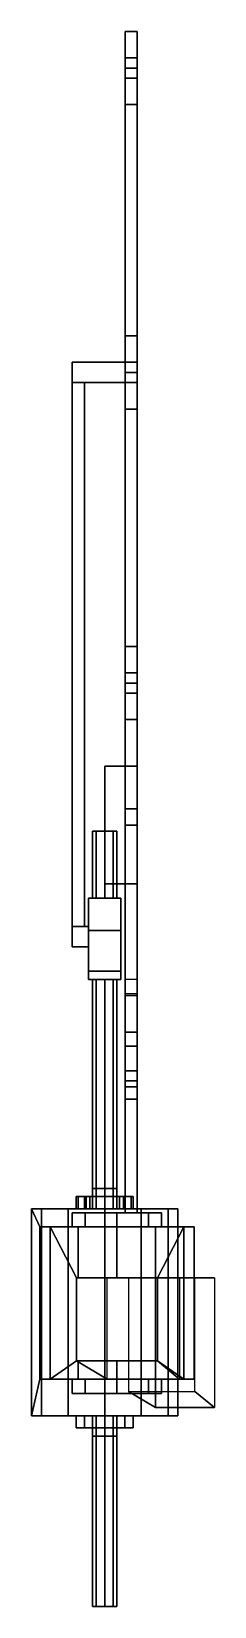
# Model space of a CAD drawing. Extents: x -1.37 to -0.47, y -7.91 to -0.15.
import ezdxf

# ---------------------------------------------------------------- set-up
doc = ezdxf.new("R2010")
doc.units = 0
doc.layers.add('CYLINDERS', color=1, linetype='CONTINUOUS')
doc.layers.add('RODS', color=3, linetype='CONTINUOUS')

msp = doc.modelspace()

# ---------------------------------------------------------------- linework, layer by layer
at = {"layer": 'CYLINDERS'}
for points in [[(-1.109, -5.89, 0.789), (-1.15, -5.89, 0.69), (-1.15, -5.95, 0.69), (-1.109, -5.95, 0.789)], [(-1.15, -5.89, 0.69), (-1.109, -5.89, 0.591), (-1.109, -5.95, 0.591), (-1.15, -5.95, 0.69)], [(-0.87, -5.89, 0.69), (-0.911, -5.89, 0.591), (-1.109, -5.89, 0.591), (-1.15, -5.89, 0.69)], [(-0.911, -5.89, 0.789), (-0.87, -5.89, 0.69), (-1.15, -5.89, 0.69), (-1.109, -5.89, 0.789)], [(-1.1019, -5.89, 0.9919), (-1.14, -5.89, 0.9), (-1.14, -5.95, 0.9), (-1.1019, -5.95, 0.9919)], [(-1.14, -5.89, 0.9), (-1.1019, -5.89, 0.8081), (-1.1019, -5.95, 0.8081), (-1.14, -5.95, 0.9)], [(-0.88, -5.89, 0.9), (-0.9181, -5.89, 0.8081), (-1.1019, -5.89, 0.8081), (-1.14, -5.89, 0.9)], [(-0.9181, -5.89, 0.9919), (-0.88, -5.89, 0.9), (-1.14, -5.89, 0.9), (-1.1019, -5.89, 0.9919)], [(-1.0824, -5.89, 0.8), (-1.109, -5.89, 0.789), (-1.109, -5.95, 0.789), (-1.0824, -5.95, 0.8)], [(-1.109, -5.89, 0.591), (-1.01, -5.89, 0.55), (-1.01, -5.95, 0.55), (-1.109, -5.95, 0.591)], [(-0.911, -5.89, 0.591), (-1.01, -5.89, 0.55), (-1.01, -5.89, 0.55), (-1.109, -5.89, 0.591)], [(-0.9376, -5.89, 0.8), (-0.911, -5.89, 0.789), (-1.109, -5.89, 0.789), (-1.0824, -5.89, 0.8)], [(-1.01, -5.89, 1.03), (-1.1019, -5.89, 0.9919), (-1.1019, -5.95, 0.9919), (-1.01, -5.95, 1.03)], [(-1.1019, -5.89, 0.8081), (-1.0824, -5.89, 0.8), (-1.0824, -5.95, 0.8), (-1.1019, -5.95, 0.8081)], [(-0.9181, -5.89, 0.8081), (-0.9376, -5.89, 0.8), (-1.0824, -5.89, 0.8), (-1.1019, -5.89, 0.8081)], [(-1.01, -5.89, 1.03), (-0.9181, -5.89, 0.9919), (-1.1019, -5.89, 0.9919), (-1.01, -5.89, 1.03)], [(-1.0524, -5.85, 0.4924), (-1.07, -5.85, 0.45), (-1.07, -5.95, 0.45), (-1.0524, -5.95, 0.4924)], [(-1.07, -5.85, 0.45), (-1.0524, -5.85, 0.4076), (-1.0524, -5.95, 0.4076), (-1.07, -5.95, 0.45)], [(-0.9676, -5.85, 0.4924), (-1.07, -5.85, 0.45), (-1.0524, -5.85, 0.4924), (-1.01, -5.85, 0.51)], [(-0.95, -5.85, 0.45), (-1.0524, -5.85, 0.4076), (-1.07, -5.85, 0.45), (-0.9676, -5.85, 0.4924)], [(-1.01, -5.85, 0.51), (-1.0524, -5.85, 0.4924), (-1.0524, -5.95, 0.4924), (-1.01, -5.95, 0.51)], [(-1.0524, -5.85, 0.4076), (-1.01, -5.85, 0.39), (-1.01, -5.95, 0.39), (-1.0524, -5.95, 0.4076)], [(-0.9676, -5.85, 0.4076), (-1.01, -5.85, 0.39), (-1.0524, -5.85, 0.4076), (-0.95, -5.85, 0.45)], [(-0.9676, -5.85, 0.4924), (-1.01, -5.85, 0.51), (-1.01, -5.95, 0.51), (-0.9676, -5.95, 0.4924)], [(-1.01, -5.85, 0.39), (-0.9676, -5.85, 0.4076), (-0.9676, -5.95, 0.4076), (-1.01, -5.95, 0.39)], [(-1.01, -5.89, 0.55), (-0.911, -5.89, 0.591), (-0.911, -5.95, 0.591), (-1.01, -5.95, 0.55)], [(-0.9181, -5.89, 0.9919), (-1.01, -5.89, 1.03), (-1.01, -5.95, 1.03), (-0.9181, -5.95, 0.9919)], [(-0.95, -5.85, 0.45), (-0.9676, -5.85, 0.4924), (-0.9676, -5.95, 0.4924), (-0.95, -5.95, 0.45)], [(-0.9676, -5.85, 0.4076), (-0.95, -5.85, 0.45), (-0.95, -5.95, 0.45), (-0.9676, -5.95, 0.4076)], [(-0.911, -5.89, 0.789), (-0.9376, -5.89, 0.8), (-0.9376, -5.95, 0.8), (-0.911, -5.95, 0.789)], [(-0.9376, -5.89, 0.8), (-0.9181, -5.89, 0.8081), (-0.9181, -5.95, 0.8081), (-0.9376, -5.95, 0.8)], [(-0.88, -5.89, 0.9), (-0.9181, -5.89, 0.9919), (-0.9181, -5.95, 0.9919), (-0.88, -5.95, 0.9)], [(-0.9181, -5.89, 0.8081), (-0.88, -5.89, 0.9), (-0.88, -5.95, 0.9), (-0.9181, -5.95, 0.8081)], [(-0.87, -5.89, 0.69), (-0.911, -5.89, 0.789), (-0.911, -5.95, 0.789), (-0.87, -5.95, 0.69)], [(-0.911, -5.89, 0.591), (-0.87, -5.89, 0.69), (-0.87, -5.95, 0.69), (-0.911, -5.95, 0.591)], [(-1.33, -6.04, 0.8493), (-1.37, -5.95, 0.7), (-1.37, -6.97, 0.7), (-1.33, -6.79, 0.8493)], [(-1.37, -5.95, 0.7), (-1.3218, -5.95, 0.52), (-1.3218, -6.97, 0.52), (-1.37, -6.97, 0.7)], [(-1.3218, -5.95, 0.88), (-1.37, -5.95, 0.7), (-1.33, -6.04, 0.8493), (-1.3218, -6.04, 0.88)], [(-1.109, -5.95, 0.789), (-1.15, -5.95, 0.69), (-1.37, -5.95, 0.7), (-1.3218, -5.95, 0.88)], [(-1.15, -5.95, 0.69), (-1.15, -5.95, 0.69), (-1.3218, -5.95, 0.52), (-1.37, -5.95, 0.7)], [(-1.19, -5.95, 1.0118), (-1.3218, -5.95, 0.88), (-1.3218, -6.04, 0.88), (-1.19, -6.04, 1.0118)], [(-1.3218, -5.95, 0.52), (-1.19, -5.95, 0.3882), (-1.19, -6.97, 0.3882), (-1.3218, -6.97, 0.52)], [(-1.1019, -5.95, 0.9919), (-1.14, -5.95, 0.9), (-1.3218, -5.95, 0.88), (-1.19, -5.95, 1.0118)], [(-1.14, -5.95, 0.9), (-1.1019, -5.95, 0.8081), (-1.109, -5.95, 0.789), (-1.3218, -5.95, 0.88)], [(-1.15, -5.95, 0.69), (-1.109, -5.95, 0.591), (-1.19, -5.95, 0.3882), (-1.3218, -5.95, 0.52)], [(-1.01, -5.95, 1.06), (-1.19, -5.95, 1.0118), (-1.19, -6.04, 1.0118), (-1.01, -6.04, 1.06)], [(-1.19, -5.95, 0.3882), (-1.01, -5.95, 0.34), (-1.01, -6.97, 0.34), (-1.19, -6.97, 0.3882)], [(-1.01, -5.95, 1.03), (-1.1019, -5.95, 0.9919), (-1.19, -5.95, 1.0118), (-1.01, -5.95, 1.06)], [(-1.109, -5.95, 0.591), (-1.01, -5.95, 0.55), (-1.01, -5.95, 0.34), (-1.19, -5.95, 0.3882)], [(-1.1056, -5.97, 1.4156), (-1.17, -5.97, 1.26), (-1.17, -6.04, 1.26), (-1.1056, -6.04, 1.4156)], [(-1.17, -5.97, 1.26), (-1.1056, -5.97, 1.1044), (-1.1056, -6.04, 1.1044), (-1.17, -6.04, 1.26)], [(-0.7944, -5.97, 1.4156), (-1.17, -5.97, 1.26), (-1.1056, -5.97, 1.4156), (-0.95, -5.97, 1.48)], [(-0.73, -5.97, 1.26), (-1.1056, -5.97, 1.1044), (-1.17, -5.97, 1.26), (-0.7944, -5.97, 1.4156)], [(-1.0824, -5.95, 0.8), (-1.109, -5.95, 0.789), (-1.1019, -5.95, 0.8081), (-1.0824, -5.95, 0.8)], [(-0.95, -5.97, 1.48), (-1.1056, -5.97, 1.4156), (-1.1056, -6.04, 1.4156), (-0.95, -6.04, 1.48)], [(-1.1056, -5.97, 1.1044), (-0.95, -5.97, 1.04), (-0.95, -6.04, 1.04), (-1.1056, -6.04, 1.1044)], [(-0.7944, -5.97, 1.1044), (-0.95, -5.97, 1.04), (-1.1056, -5.97, 1.1044), (-0.73, -5.97, 1.26)], [(-0.83, -5.95, 1.0118), (-1.01, -5.95, 1.06), (-1.01, -6.04, 1.06), (-0.83, -6.04, 1.0118)], [(-1.01, -5.95, 0.34), (-0.83, -5.95, 0.3882), (-0.83, -6.97, 0.3882), (-1.01, -6.97, 0.34)], [(-0.9181, -5.95, 0.9919), (-1.01, -5.95, 1.03), (-1.01, -5.95, 1.06), (-0.83, -5.95, 1.0118)], [(-1.01, -5.95, 0.55), (-0.911, -5.95, 0.591), (-0.83, -5.95, 0.3882), (-1.01, -5.95, 0.34)], [(-0.7944, -5.97, 1.4156), (-0.95, -5.97, 1.48), (-0.95, -6.04, 1.48), (-0.7944, -6.04, 1.4156)], [(-0.95, -5.97, 1.04), (-0.7944, -5.97, 1.1044), (-0.7944, -6.04, 1.1044), (-0.95, -6.04, 1.04)], [(-0.911, -5.95, 0.789), (-0.9376, -5.95, 0.8), (-0.9376, -5.95, 0.8), (-0.9181, -5.95, 0.8081)], [(-0.88, -5.95, 0.9), (-0.9181, -5.95, 0.9919), (-0.83, -5.95, 1.0118), (-0.6982, -5.95, 0.88)], [(-0.9181, -5.95, 0.8081), (-0.88, -5.95, 0.9), (-0.6982, -5.95, 0.88), (-0.911, -5.95, 0.789)], [(-0.87, -5.95, 0.69), (-0.911, -5.95, 0.789), (-0.6982, -5.95, 0.88), (-0.65, -5.95, 0.7)], [(-0.911, -5.95, 0.591), (-0.87, -5.95, 0.69), (-0.6982, -5.95, 0.52), (-0.83, -5.95, 0.3882)], [(-0.87, -5.95, 0.69), (-0.87, -5.95, 0.69), (-0.65, -5.95, 0.7), (-0.6982, -5.95, 0.52)], [(-0.6982, -5.95, 0.88), (-0.83, -5.95, 1.0118), (-0.83, -6.04, 1.0118), (-0.6982, -6.04, 0.88)], [(-0.83, -5.95, 0.3882), (-0.6982, -5.95, 0.52), (-0.6982, -6.97, 0.52), (-0.83, -6.97, 0.3882)], [(-0.73, -5.97, 1.26), (-0.7944, -5.97, 1.4156), (-0.7944, -6.04, 1.4156), (-0.73, -6.04, 1.26)], [(-0.7944, -5.97, 1.1044), (-0.73, -5.97, 1.26), (-0.73, -6.04, 1.26), (-0.7944, -6.04, 1.1044)], [(-0.65, -5.95, 0.7), (-0.6982, -5.95, 0.88), (-0.6982, -6.04, 0.88), (-0.65, -6.04, 0.7)], [(-0.6982, -5.95, 0.52), (-0.65, -5.95, 0.7), (-0.65, -6.97, 0.7), (-0.6982, -6.97, 0.52)], [(-1.2791, -6.04, 1.5), (-1.33, -6.04, 1.31), (-1.33, -6.79, 1.31), (-1.2791, -6.79, 1.5)], [(-1.33, -6.04, 1.31), (-1.33, -6.04, 0.8493), (-1.33, -6.79, 0.8493), (-1.33, -6.79, 1.31)], [(-1.33, -6.04, 1.31), (-1.3218, -6.04, 0.88), (-1.33, -6.04, 0.8493), (-1.33, -6.04, 1.31)], [(-1.2791, -6.04, 1.5), (-1.19, -6.04, 1.0118), (-1.3218, -6.04, 0.88), (-1.33, -6.04, 1.31)], [(-1.1491, -6.29, 1.63), (-1.2791, -6.04, 1.5), (-1.2791, -6.79, 1.5), (-1.1491, -6.7, 1.63)], [(-1.14, -6.04, 1.6391), (-1.01, -6.04, 1.06), (-1.19, -6.04, 1.0118), (-1.2791, -6.04, 1.5)], [(-1.14, -6.04, 1.6391), (-1.2791, -6.04, 1.5), (-1.1491, -6.29, 1.63), (-1.14, -6.29, 1.6391)], [(-0.95, -6.04, 1.69), (-1.14, -6.04, 1.6391), (-1.14, -6.29, 1.6391), (-0.95, -6.29, 1.69)], [(-0.95, -6.04, 1.69), (-0.83, -6.04, 1.0118), (-1.01, -6.04, 1.06), (-1.14, -6.04, 1.6391)], [(-0.76, -6.04, 1.6391), (-0.95, -6.04, 1.69), (-0.95, -6.29, 1.69), (-0.76, -6.29, 1.6391)], [(-0.76, -6.04, 1.6391), (-0.6982, -6.04, 0.88), (-0.83, -6.04, 1.0118), (-0.95, -6.04, 1.69)], [(-0.6209, -6.04, 1.5), (-0.6982, -6.04, 0.88), (-0.6982, -6.04, 0.88), (-0.76, -6.04, 1.6391)], [(-0.6209, -6.04, 1.5), (-0.76, -6.04, 1.6391), (-0.76, -6.29, 1.6391), (-0.7509, -6.29, 1.63)], [(-0.6209, -6.04, 1.5), (-0.7509, -6.29, 1.63), (-0.7509, -6.7, 1.63), (-0.6209, -6.79, 1.5)], [(-0.57, -6.04, 1.31), (-0.65, -6.04, 0.7), (-0.6982, -6.04, 0.88), (-0.6209, -6.04, 1.5)], [(-0.65, -6.04, 0.7), (-0.57, -6.04, 0.89), (-0.57, -6.79, 0.89), (-0.65, -6.79, 0.7)], [(-0.57, -6.04, 0.89), (-0.65, -6.04, 0.7), (-0.65, -6.04, 0.7), (-0.57, -6.04, 1.31)], [(-0.57, -6.04, 1.31), (-0.6209, -6.04, 1.5), (-0.6209, -6.79, 1.5), (-0.57, -6.79, 1.31)], [(-1.1491, -6.29, 1.63), (-1.1491, -6.7, 1.63), (-1.1491, -6.7, 1.72), (-1.1491, -6.29, 1.72)], [(-0.7509, -6.29, 1.72), (-0.95, -6.29, 1.69), (-0.95, -6.29, 1.69), (-1.1491, -6.29, 1.72)], [(-0.95, -6.29, 1.69), (-1.14, -6.29, 1.6391), (-1.14, -6.29, 1.6391), (-1.1491, -6.29, 1.72)], [(-1.14, -6.29, 1.6391), (-1.1491, -6.29, 1.63), (-1.1491, -6.29, 1.63), (-1.1491, -6.29, 1.72)], [(-1.1491, -6.29, 1.72), (-1.1491, -6.7, 1.72), (-0.9975, -6.7898, 1.88), (-0.9975, -6.29, 1.88)], [(-0.6413, -6.29, 1.88), (-0.7509, -6.29, 1.72), (-1.1491, -6.29, 1.72), (-0.9975, -6.29, 1.88)], [(-0.7509, -6.29, 1.72), (-0.76, -6.29, 1.6391), (-0.76, -6.29, 1.6391), (-0.95, -6.29, 1.69)], [(-0.8932, -6.29, 1.99), (-0.8932, -6.8515, 1.99), (-0.7605, -6.93, 2.13), (-0.7605, -6.29, 2.13)], [(-0.47, -6.29, 2.13), (-0.5659, -6.29, 1.99), (-0.8932, -6.29, 1.99), (-0.7605, -6.29, 2.13)], [(-0.7605, -6.29, 2.13), (-0.7605, -6.93, 2.13), (-0.7605, -6.93, 2.43), (-0.7605, -6.29, 2.43)], [(-0.6081, -6.29, 2.2019), (-0.47, -6.29, 2.13), (-0.7605, -6.29, 2.13), (-0.6081, -6.29, 2.2019)], [(-0.7605, -6.29, 2.43), (-0.7605, -6.93, 2.43), (-0.7605, -6.93, 2.43), (-0.7605, -6.29, 2.43)], [(-0.7605, -6.29, 2.43), (-0.6081, -6.29, 2.2019), (-0.7605, -6.29, 2.13), (-0.7605, -6.29, 2.43)], [(-0.7509, -6.29, 1.72), (-0.7509, -6.29, 1.63), (-0.7509, -6.29, 1.63), (-0.76, -6.29, 1.6391)], [(-0.7509, -6.7, 1.72), (-0.7509, -6.7, 1.63), (-0.7509, -6.29, 1.63), (-0.7509, -6.29, 1.72)], [(-0.6413, -6.7898, 1.88), (-0.7509, -6.7, 1.72), (-0.7509, -6.29, 1.72), (-0.6413, -6.29, 1.88)], [(-0.47, -6.93, 2.13), (-0.5659, -6.8515, 1.99), (-0.5659, -6.29, 1.99), (-0.47, -6.29, 2.13)], [(-1.14, -6.7, 1.6391), (-1.1491, -6.7, 1.63), (-1.2791, -6.79, 1.5), (-1.14, -6.79, 1.6391)], [(-1.1491, -6.7, 1.72), (-0.95, -6.7, 1.69), (-0.95, -6.7, 1.69), (-0.7509, -6.7, 1.72)], [(-1.1491, -6.7, 1.72), (-1.14, -6.7, 1.6391), (-1.14, -6.7, 1.6391), (-0.95, -6.7, 1.69)], [(-1.1491, -6.7, 1.72), (-1.1491, -6.7, 1.63), (-1.1491, -6.7, 1.63), (-1.14, -6.7, 1.6391)], [(-0.9975, -6.7898, 1.88), (-1.1491, -6.7, 1.72), (-0.7509, -6.7, 1.72), (-0.6413, -6.7898, 1.88)], [(-0.95, -6.7, 1.69), (-1.14, -6.7, 1.6391), (-1.14, -6.79, 1.6391), (-0.95, -6.79, 1.69)], [(-0.76, -6.7, 1.6391), (-0.95, -6.7, 1.69), (-0.95, -6.79, 1.69), (-0.76, -6.79, 1.6391)], [(-0.95, -6.7, 1.69), (-0.76, -6.7, 1.6391), (-0.76, -6.7, 1.6391), (-0.7509, -6.7, 1.72)], [(-0.7509, -6.7, 1.63), (-0.76, -6.7, 1.6391), (-0.76, -6.79, 1.6391), (-0.6209, -6.79, 1.5)], [(-0.76, -6.7, 1.6391), (-0.7509, -6.7, 1.63), (-0.7509, -6.7, 1.63), (-0.7509, -6.7, 1.72)], [(-1.3218, -6.79, 0.88), (-1.33, -6.79, 0.8493), (-1.37, -6.97, 0.7), (-1.3218, -6.97, 0.88)], [(-1.33, -6.79, 1.31), (-1.33, -6.79, 0.8493), (-1.3218, -6.79, 0.88), (-1.33, -6.79, 1.31)], [(-1.2791, -6.79, 1.5), (-1.33, -6.79, 1.31), (-1.3218, -6.79, 0.88), (-1.19, -6.79, 1.0118)], [(-1.19, -6.79, 1.0118), (-1.3218, -6.79, 0.88), (-1.3218, -6.97, 0.88), (-1.19, -6.97, 1.0118)], [(-1.14, -6.79, 1.6391), (-1.2791, -6.79, 1.5), (-1.19, -6.79, 1.0118), (-1.01, -6.79, 1.06)], [(-1.01, -6.79, 1.06), (-1.19, -6.79, 1.0118), (-1.19, -6.97, 1.0118), (-1.01, -6.97, 1.06)], [(-1.1056, -6.79, 1.4156), (-1.17, -6.79, 1.26), (-1.17, -6.86, 1.26), (-1.1056, -6.86, 1.4156)], [(-1.17, -6.79, 1.26), (-1.1056, -6.79, 1.1044), (-1.1056, -6.86, 1.1044), (-1.17, -6.86, 1.26)], [(-0.95, -6.79, 1.69), (-1.14, -6.79, 1.6391), (-1.01, -6.79, 1.06), (-0.83, -6.79, 1.0118)], [(-0.95, -6.79, 1.48), (-1.1056, -6.79, 1.4156), (-1.1056, -6.86, 1.4156), (-0.95, -6.86, 1.48)], [(-1.1056, -6.79, 1.1044), (-0.95, -6.79, 1.04), (-0.95, -6.86, 1.04), (-1.1056, -6.86, 1.1044)], [(-0.83, -6.79, 1.0118), (-1.01, -6.79, 1.06), (-1.01, -6.97, 1.06), (-0.83, -6.97, 1.0118)], [(-0.76, -6.79, 1.6391), (-0.95, -6.79, 1.69), (-0.83, -6.79, 1.0118), (-0.6982, -6.79, 0.88)], [(-0.7944, -6.79, 1.4156), (-0.95, -6.79, 1.48), (-0.95, -6.86, 1.48), (-0.7944, -6.86, 1.4156)], [(-0.95, -6.79, 1.04), (-0.7944, -6.79, 1.1044), (-0.7944, -6.86, 1.1044), (-0.95, -6.86, 1.04)], [(-0.6982, -6.79, 0.88), (-0.83, -6.79, 1.0118), (-0.83, -6.97, 1.0118), (-0.6982, -6.97, 0.88)], [(-0.73, -6.79, 1.26), (-0.7944, -6.79, 1.4156), (-0.7944, -6.86, 1.4156), (-0.73, -6.86, 1.26)], [(-0.7944, -6.79, 1.1044), (-0.73, -6.79, 1.26), (-0.73, -6.86, 1.26), (-0.7944, -6.86, 1.1044)], [(-0.6209, -6.79, 1.5), (-0.76, -6.79, 1.6391), (-0.6982, -6.79, 0.88), (-0.65, -6.79, 0.7)], [(-0.65, -6.79, 0.7), (-0.6982, -6.79, 0.88), (-0.6982, -6.97, 0.88), (-0.65, -6.97, 0.7)], [(-0.57, -6.79, 1.31), (-0.6209, -6.79, 1.5), (-0.65, -6.79, 0.7), (-0.57, -6.79, 0.89)], [(-0.95, -6.86, 1.48), (-1.1056, -6.86, 1.4156), (-1.17, -6.86, 1.26), (-0.7944, -6.86, 1.4156)], [(-0.7944, -6.86, 1.4156), (-1.17, -6.86, 1.26), (-1.1056, -6.86, 1.1044), (-0.73, -6.86, 1.26)], [(-0.73, -6.86, 1.26), (-1.1056, -6.86, 1.1044), (-0.95, -6.86, 1.04), (-0.7944, -6.86, 1.1044)], [(-0.7605, -6.93, 2.13), (-0.8932, -6.8515, 1.99), (-0.5659, -6.8515, 1.99), (-0.47, -6.93, 2.13)], [(-1.3218, -6.97, 0.88), (-1.37, -6.97, 0.7), (-1.15, -6.97, 0.68), (-1.109, -6.97, 0.779)], [(-1.37, -6.97, 0.7), (-1.3218, -6.97, 0.52), (-1.109, -6.97, 0.581), (-1.15, -6.97, 0.68)], [(-1.19, -6.97, 1.0118), (-1.3218, -6.97, 0.88), (-1.109, -6.97, 0.779)], [(-1.01, -6.97, 1.06), (-1.19, -6.97, 1.0118), (-1.109, -6.97, 0.779), (-1.01, -6.97, 0.82)], [(-1.19, -6.97, 0.3882), (-1.01, -6.97, 0.34), (-1.01, -6.97, 0.54), (-1.109, -6.97, 0.581)], [(-1.109, -6.97, 0.779), (-1.15, -6.97, 0.68), (-1.15, -7.03, 0.68), (-1.109, -7.03, 0.779)], [(-1.15, -6.97, 0.68), (-1.109, -6.97, 0.581), (-1.109, -7.03, 0.581), (-1.15, -7.03, 0.68)], [(-1.01, -6.97, 0.82), (-1.109, -6.97, 0.779), (-1.109, -7.03, 0.779), (-1.01, -7.03, 0.82)], [(-1.109, -6.97, 0.581), (-1.01, -6.97, 0.54), (-1.01, -7.03, 0.54), (-1.109, -7.03, 0.581)], [(-1.0524, -6.97, 0.4924), (-1.07, -6.97, 0.45), (-1.07, -7.07, 0.45), (-1.0524, -7.07, 0.4924)], [(-1.07, -6.97, 0.45), (-1.0524, -6.97, 0.4076), (-1.0524, -7.07, 0.4076), (-1.07, -7.07, 0.45)], [(-1.01, -6.97, 0.51), (-1.0524, -6.97, 0.4924), (-1.0524, -7.07, 0.4924), (-1.01, -7.07, 0.51)], [(-1.0524, -6.97, 0.4076), (-1.01, -6.97, 0.39), (-1.01, -7.07, 0.39), (-1.0524, -7.07, 0.4076)], [(-0.9676, -6.97, 0.4924), (-1.01, -6.97, 0.51), (-1.01, -7.07, 0.51), (-0.9676, -7.07, 0.4924)], [(-1.01, -6.97, 0.39), (-0.9676, -6.97, 0.4076), (-0.9676, -7.07, 0.4076), (-1.01, -7.07, 0.39)], [(-0.911, -6.97, 0.779), (-1.01, -6.97, 0.82), (-1.01, -7.03, 0.82), (-0.911, -7.03, 0.779)], [(-1.01, -6.97, 0.54), (-0.911, -6.97, 0.581), (-0.911, -7.03, 0.581), (-1.01, -7.03, 0.54)], [(-0.83, -6.97, 1.0118), (-1.01, -6.97, 1.06), (-1.01, -6.97, 0.82), (-0.911, -6.97, 0.779)], [(-1.01, -6.97, 0.34), (-0.83, -6.97, 0.3882), (-0.911, -6.97, 0.581), (-1.01, -6.97, 0.54)], [(-0.95, -6.97, 0.45), (-0.9676, -6.97, 0.4924), (-0.9676, -7.07, 0.4924), (-0.95, -7.07, 0.45)], [(-0.9676, -6.97, 0.4076), (-0.95, -6.97, 0.45), (-0.95, -7.07, 0.45), (-0.9676, -7.07, 0.4076)], [(-0.87, -6.97, 0.68), (-0.911, -6.97, 0.779), (-0.911, -7.03, 0.779), (-0.87, -7.03, 0.68)], [(-0.911, -6.97, 0.581), (-0.87, -6.97, 0.68), (-0.87, -7.03, 0.68), (-0.911, -7.03, 0.581)], [(-0.6982, -6.97, 0.88), (-0.83, -6.97, 1.0118), (-0.911, -6.97, 0.779), (-0.87, -6.97, 0.68)], [(-0.6982, -6.97, 0.52), (-0.65, -6.97, 0.7), (-0.87, -6.97, 0.68), (-0.911, -6.97, 0.581)], [(-0.83, -6.97, 0.3882), (-0.6982, -6.97, 0.52), (-0.911, -6.97, 0.581)], [(-0.65, -6.97, 0.7), (-0.6982, -6.97, 0.88), (-0.87, -6.97, 0.68)], [(-0.6081, -6.93, 2.2019), (-0.7605, -6.93, 2.13), (-0.47, -6.93, 2.13), (-0.6081, -6.93, 2.2019)], [(-0.7605, -6.93, 2.43), (-0.7605, -6.93, 2.13), (-0.6081, -6.93, 2.2019), (-0.7605, -6.93, 2.43)], [(-1.109, -7.03, 0.779), (-1.15, -7.03, 0.68), (-1.109, -7.03, 0.581), (-1.01, -7.03, 0.82)], [(-1.01, -7.03, 0.82), (-1.109, -7.03, 0.581), (-1.01, -7.03, 0.54), (-0.911, -7.03, 0.779)], [(-0.911, -7.03, 0.779), (-1.01, -7.03, 0.54), (-0.911, -7.03, 0.581), (-0.87, -7.03, 0.68)], [(-1.0524, -7.07, 0.4924), (-1.07, -7.07, 0.45), (-1.0524, -7.07, 0.4076), (-1.01, -7.07, 0.51)], [(-1.01, -7.07, 0.51), (-1.0524, -7.07, 0.4076), (-1.01, -7.07, 0.39), (-0.9676, -7.07, 0.4924)], [(-0.9676, -7.07, 0.4924), (-1.01, -7.07, 0.39), (-0.9676, -7.07, 0.4076), (-0.95, -7.07, 0.45)]]:
    msp.add_3dface(points, dxfattribs=at)
at = {"layer": 'RODS'}
for points in [[(-0.91, -0.28, 0.42), (-0.91, -0.15, 0.39), (-0.91, -0.15, 0.3), (-0.91, -0.28, 0.27)], [(-0.91, -0.15, 0.3), (-0.91, -0.15, 0.39), (-0.85, -0.15, 0.39), (-0.85, -0.15, 0.3)], [(-0.85, -0.28, 0.42), (-0.85, -0.15, 0.39), (-0.91, -0.15, 0.39), (-0.91, -0.28, 0.42)], [(-0.91, -0.28, 0.27), (-0.91, -0.15, 0.3), (-0.85, -0.15, 0.3), (-0.85, -0.28, 0.27)], [(-0.85, -0.15, 0.3), (-0.85, -0.15, 0.39), (-0.85, -0.28, 0.42), (-0.85, -0.28, 0.27)], [(-0.91, -0.33, 0.44), (-0.91, -0.28, 0.42), (-0.91, -0.28, 0.27), (-0.91, -0.33, 0.25)], [(-0.85, -0.33, 0.44), (-0.85, -0.28, 0.42), (-0.91, -0.28, 0.42), (-0.91, -0.33, 0.44)], [(-0.91, -0.33, 0.25), (-0.91, -0.28, 0.27), (-0.85, -0.28, 0.27), (-0.85, -0.33, 0.25)], [(-0.85, -0.28, 0.27), (-0.85, -0.28, 0.42), (-0.85, -0.33, 0.44), (-0.85, -0.33, 0.25)], [(-0.91, -0.33, 0.25), (-0.91, -0.38, 0.27), (-0.91, -0.38, 0.42), (-0.91, -0.33, 0.44)], [(-0.85, -0.33, 0.25), (-0.85, -0.38, 0.27), (-0.91, -0.38, 0.27), (-0.91, -0.33, 0.25)], [(-0.91, -0.33, 0.44), (-0.91, -0.38, 0.42), (-0.85, -0.38, 0.42), (-0.85, -0.33, 0.44)], [(-0.85, -0.38, 0.27), (-0.85, -0.51, 0.3), (-0.91, -0.51, 0.3), (-0.91, -0.38, 0.27)], [(-0.91, -0.38, 0.27), (-0.91, -0.51, 0.3), (-0.91, -0.51, 0.39), (-0.91, -0.38, 0.42)], [(-0.91, -0.38, 0.42), (-0.91, -0.51, 0.39), (-0.85, -0.51, 0.39), (-0.85, -0.38, 0.42)], [(-0.85, -0.38, 0.42), (-0.85, -0.38, 0.27), (-0.85, -0.33, 0.25), (-0.85, -0.33, 0.44)], [(-0.85, -0.51, 0.39), (-0.85, -0.51, 0.3), (-0.85, -0.38, 0.27), (-0.85, -0.38, 0.42)], [(-0.91, -1.65, 0.39), (-0.91, -0.51, 0.39), (-0.91, -0.51, 0.3), (-0.91, -1.65, 0.3)], [(-0.85, -1.65, 0.39), (-0.85, -0.51, 0.39), (-0.91, -0.51, 0.39), (-0.91, -1.65, 0.39)], [(-0.91, -1.65, 0.3), (-0.91, -0.51, 0.3), (-0.85, -0.51, 0.3), (-0.85, -1.65, 0.3)], [(-0.85, -0.51, 0.3), (-0.85, -0.51, 0.39), (-0.85, -1.65, 0.39), (-0.85, -1.65, 0.3)], [(-0.91, -1.78, 0.42), (-0.91, -1.65, 0.39), (-0.91, -1.65, 0.3), (-0.91, -1.78, 0.27)], [(-0.85, -1.78, 0.42), (-0.85, -1.65, 0.39), (-0.91, -1.65, 0.39), (-0.91, -1.78, 0.42)], [(-0.91, -1.78, 0.27), (-0.91, -1.65, 0.3), (-0.85, -1.65, 0.3), (-0.85, -1.78, 0.27)], [(-0.85, -1.65, 0.3), (-0.85, -1.65, 0.39), (-0.85, -1.78, 0.42), (-0.85, -1.78, 0.27)], [(-1.17, -1.78, 0.3), (-1.17, -1.88, 0.3), (-1.17, -1.88, 0.39), (-1.17, -1.78, 0.39)], [(-1.17, -1.78, 0.39), (-1.17, -1.88, 0.39), (-0.91, -1.88, 0.39), (-0.91, -1.78, 0.39)], [(-0.91, -1.78, 0.39), (-0.91, -1.78, 0.3), (-1.17, -1.78, 0.3), (-1.17, -1.78, 0.39)], [(-0.91, -1.78, 0.3), (-0.91, -1.88, 0.3), (-1.17, -1.88, 0.3), (-1.17, -1.78, 0.3)], [(-0.91, -1.78, 0.39), (-0.91, -1.88, 0.39), (-0.91, -1.88, 0.75), (-0.91, -1.78, 0.75)], [(-0.91, -1.78, 0.75), (-0.91, -1.88, 0.75), (-0.85, -1.88, 0.75), (-0.85, -1.78, 0.75)], [(-0.91, -1.88, 0.27), (-0.91, -1.88, 0.27), (-0.91, -1.78, 0.27), (-0.91, -1.83, 0.25)], [(-0.91, -1.78, 0.42), (-0.91, -1.78, 0.75), (-0.85, -1.78, 0.75), (-0.85, -1.78, 0.42)], [(-0.91, -1.83, 0.25), (-0.91, -1.78, 0.27), (-0.85, -1.78, 0.27), (-0.85, -1.83, 0.25)], [(-0.91, -1.78, 0.27), (-0.91, -1.88, 0.27), (-0.91, -1.88, 0.3), (-0.91, -1.78, 0.3)], [(-0.85, -1.88, 0.75), (-0.85, -1.88, 0.27), (-0.85, -1.83, 0.25), (-0.85, -1.78, 0.75)], [(-0.85, -1.78, 0.27), (-0.85, -1.78, 0.75), (-0.85, -1.78, 0.75), (-0.85, -1.83, 0.25)], [(-0.85, -1.83, 0.25), (-0.85, -1.88, 0.27), (-0.91, -1.88, 0.27), (-0.91, -1.83, 0.25)], [(-1.17, -1.88, 0.3), (-1.17, -4.56, 0.62), (-1.17, -4.56, 0.71), (-1.17, -1.88, 0.39)], [(-1.11, -1.88, 0.3), (-1.11, -4.56, 0.62), (-1.17, -4.56, 0.62), (-1.17, -1.88, 0.3)], [(-1.17, -1.88, 0.39), (-1.17, -4.56, 0.71), (-1.11, -4.56, 0.71), (-1.11, -1.88, 0.39)], [(-1.11, -4.56, 0.71), (-1.11, -4.56, 0.62), (-1.11, -1.88, 0.3), (-1.11, -1.88, 0.39)], [(-1.11, -1.88, 0.39), (-1.11, -1.88, 0.3), (-0.91, -1.88, 0.3), (-0.91, -1.88, 0.39)], [(-0.91, -1.88, 0.64), (-0.91, -1.88, 0.42), (-0.85, -1.88, 0.42), (-0.85, -1.88, 0.64)], [(-0.91, -1.88, 0.27), (-0.91, -2.01, 0.3), (-0.91, -2.01, 0.39), (-0.91, -1.88, 0.42)], [(-0.85, -1.88, 0.42), (-0.85, -1.88, 0.42), (-0.91, -1.88, 0.42)], [(-0.85, -1.88, 0.27), (-0.85, -2.01, 0.3), (-0.91, -2.01, 0.3), (-0.91, -1.88, 0.27)], [(-0.91, -1.88, 0.42), (-0.91, -2.01, 0.39), (-0.85, -2.01, 0.39), (-0.85, -1.88, 0.42)], [(-0.91, -1.88, 0.64), (-0.91, -3.98, 0.79), (-0.91, -3.98, 0.87), (-0.91, -1.88, 0.75)], [(-0.85, -1.88, 0.64), (-0.85, -3.98, 0.79), (-0.91, -3.98, 0.79), (-0.91, -1.88, 0.64)], [(-0.91, -1.88, 0.75), (-0.91, -3.98, 0.87), (-0.85, -3.98, 0.87), (-0.85, -1.88, 0.75)], [(-0.85, -2.01, 0.39), (-0.85, -2.01, 0.3), (-0.85, -1.88, 0.27), (-0.85, -1.88, 0.42)], [(-0.85, -3.98, 0.87), (-0.85, -3.98, 0.79), (-0.85, -1.88, 0.64), (-0.85, -1.88, 0.75)], [(-0.91, -3.18, 0.39), (-0.91, -2.01, 0.39), (-0.91, -2.01, 0.3), (-0.91, -3.18, 0.3)], [(-0.85, -3.18, 0.39), (-0.85, -2.01, 0.39), (-0.91, -2.01, 0.39), (-0.91, -3.18, 0.39)], [(-0.91, -3.18, 0.3), (-0.91, -2.01, 0.3), (-0.85, -2.01, 0.3), (-0.85, -3.18, 0.3)], [(-0.85, -2.01, 0.3), (-0.85, -2.01, 0.39), (-0.85, -3.18, 0.39), (-0.85, -3.18, 0.3)], [(-0.91, -3.31, 0.42), (-0.91, -3.18, 0.39), (-0.91, -3.18, 0.3), (-0.91, -3.31, 0.27)], [(-0.91, -3.31, 0.27), (-0.91, -3.18, 0.3), (-0.85, -3.18, 0.3), (-0.85, -3.31, 0.27)], [(-0.85, -3.31, 0.42), (-0.85, -3.18, 0.39), (-0.91, -3.18, 0.39), (-0.91, -3.31, 0.42)], [(-0.85, -3.18, 0.3), (-0.85, -3.18, 0.39), (-0.85, -3.31, 0.42), (-0.85, -3.31, 0.27)], [(-0.91, -3.36, 0.44), (-0.91, -3.31, 0.42), (-0.91, -3.31, 0.27), (-0.91, -3.36, 0.25)], [(-0.85, -3.36, 0.44), (-0.85, -3.31, 0.42), (-0.91, -3.31, 0.42), (-0.91, -3.36, 0.44)], [(-0.91, -3.36, 0.25), (-0.91, -3.31, 0.27), (-0.85, -3.31, 0.27), (-0.85, -3.36, 0.25)], [(-0.85, -3.31, 0.27), (-0.85, -3.31, 0.42), (-0.85, -3.36, 0.44), (-0.85, -3.36, 0.25)], [(-0.91, -3.36, 0.44), (-0.91, -3.41, 0.42), (-0.85, -3.41, 0.42), (-0.85, -3.36, 0.44)], [(-0.91, -3.36, 0.25), (-0.91, -3.41, 0.27), (-0.91, -3.41, 0.42), (-0.91, -3.36, 0.44)], [(-0.85, -3.36, 0.25), (-0.85, -3.41, 0.27), (-0.91, -3.41, 0.27), (-0.91, -3.36, 0.25)], [(-0.91, -3.41, 0.27), (-0.91, -3.54, 0.3), (-0.91, -3.54, 0.39), (-0.91, -3.41, 0.42)], [(-0.85, -3.41, 0.27), (-0.85, -3.54, 0.3), (-0.91, -3.54, 0.3), (-0.91, -3.41, 0.27)], [(-0.91, -3.41, 0.42), (-0.91, -3.54, 0.39), (-0.85, -3.54, 0.39), (-0.85, -3.41, 0.42)], [(-0.85, -3.41, 0.42), (-0.85, -3.41, 0.27), (-0.85, -3.36, 0.25), (-0.85, -3.36, 0.44)], [(-0.85, -3.54, 0.39), (-0.85, -3.54, 0.3), (-0.85, -3.41, 0.27), (-0.85, -3.41, 0.42)], [(-0.91, -3.54, 0.3), (-0.91, -4.9, 0.3), (-0.91, -4.9, 0.39), (-0.91, -3.54, 0.39)], [(-0.85, -3.54, 0.3), (-0.85, -4.9, 0.3), (-0.91, -4.9, 0.3), (-0.91, -3.54, 0.3)], [(-0.91, -3.54, 0.39), (-0.91, -4.9, 0.39), (-0.85, -4.9, 0.39), (-0.85, -3.54, 0.39)], [(-0.85, -4.9, 0.39), (-0.85, -4.9, 0.3), (-0.85, -3.54, 0.3), (-0.85, -3.54, 0.39)], [(-1.01, -3.77, 1.04), (-1.01, -4.35, 1.04), (-1.01, -4.35, 1.44), (-1.01, -3.77, 1.44)], [(-0.85, -3.77, 1.44), (-0.85, -3.77, 1.04), (-1.01, -3.77, 1.04), (-1.01, -3.77, 1.44)], [(-0.85, -3.77, 1.04), (-0.85, -4.35, 1.04), (-1.01, -4.35, 1.04), (-1.01, -3.77, 1.04)], [(-1.01, -3.77, 1.44), (-1.01, -4.35, 1.44), (-0.85, -4.35, 1.44), (-0.85, -3.77, 1.44)], [(-0.85, -4.35, 1.44), (-0.85, -4.35, 1.04), (-0.85, -3.77, 1.04), (-0.85, -3.77, 1.44)], [(-0.91, -4.06, 0.79), (-0.91, -4.06, 1.04), (-0.91, -3.98, 1.04), (-0.91, -3.98, 0.79)], [(-0.85, -3.98, 0.79), (-0.85, -4.06, 0.79), (-0.91, -4.06, 0.79), (-0.91, -3.98, 0.79)], [(-0.91, -3.98, 0.87), (-0.91, -3.98, 1.04), (-0.85, -3.98, 1.04), (-0.85, -3.98, 0.87)], [(-0.85, -3.98, 1.04), (-0.85, -4.06, 1.04), (-0.85, -4.06, 0.79), (-0.85, -3.98, 0.79)], [(-1.0524, -4.09, 0.9424), (-1.07, -4.09, 0.9), (-1.07, -4.42, 0.9), (-1.0524, -4.42, 0.9424)], [(-1.07, -4.09, 0.9), (-1.0524, -4.09, 0.8576), (-1.0524, -4.42, 0.8576), (-1.07, -4.42, 0.9)], [(-0.9676, -4.09, 0.9424), (-1.07, -4.09, 0.9), (-1.0524, -4.09, 0.9424), (-1.01, -4.09, 0.96)], [(-0.95, -4.09, 0.9), (-1.0524, -4.09, 0.8576), (-1.07, -4.09, 0.9), (-0.9676, -4.09, 0.9424)], [(-1.01, -4.09, 0.96), (-1.0524, -4.09, 0.9424), (-1.0524, -4.42, 0.9424), (-1.01, -4.42, 0.96)], [(-1.0524, -4.09, 0.8576), (-1.01, -4.09, 0.84), (-1.01, -4.42, 0.84), (-1.0524, -4.42, 0.8576)], [(-0.9676, -4.09, 0.8576), (-1.01, -4.09, 0.84), (-1.0524, -4.09, 0.8576), (-0.95, -4.09, 0.9)], [(-0.9676, -4.09, 0.9424), (-1.01, -4.09, 0.96), (-1.01, -4.42, 0.96), (-0.9676, -4.42, 0.9424)], [(-1.01, -4.09, 0.84), (-0.9676, -4.09, 0.8576), (-0.9676, -4.42, 0.8576), (-1.01, -4.42, 0.84)], [(-0.95, -4.09, 0.9), (-0.9676, -4.09, 0.9424), (-0.9676, -4.42, 0.9424), (-0.95, -4.42, 0.9)], [(-0.9676, -4.09, 0.8576), (-0.95, -4.09, 0.9), (-0.95, -4.42, 0.9), (-0.9676, -4.42, 0.8576)], [(-0.85, -4.06, 0.79), (-0.85, -4.06, 1.04), (-0.91, -4.06, 1.04), (-0.91, -4.06, 0.79)], [(-1.09, -4.42, 0.76), (-1.09, -4.82, 0.62), (-1.09, -4.82, 1), (-1.09, -4.42, 1)], [(-0.93, -4.42, 1), (-0.93, -4.42, 0.76), (-1.09, -4.42, 0.76), (-1.09, -4.42, 1)], [(-1.09, -4.42, 1), (-1.09, -4.82, 1), (-0.93, -4.82, 1), (-0.93, -4.42, 1)], [(-1.09, -4.58, 0.58), (-1.09, -4.78, 0.58), (-1.09, -4.82, 0.62), (-1.09, -4.42, 0.76)], [(-0.93, -4.42, 0.76), (-0.93, -4.58, 0.58), (-1.09, -4.58, 0.58), (-1.09, -4.42, 0.76)], [(-1.01, -4.35, 1.44), (-1.01, -4.35, 1.04), (-0.85, -4.35, 1.04), (-0.85, -4.35, 1.44)], [(-0.93, -4.82, 1), (-0.93, -4.82, 0.62), (-0.93, -4.42, 0.76), (-0.93, -4.42, 1)], [(-0.93, -4.82, 0.62), (-0.93, -4.78, 0.58), (-0.93, -4.58, 0.58), (-0.93, -4.42, 0.76)], [(-0.91, -5.32, 1.49), (-0.91, -4.35, 1.25), (-0.91, -4.35, 1.17), (-0.91, -5.27, 1.38)], [(-0.85, -5.32, 1.49), (-0.85, -4.35, 1.25), (-0.91, -4.35, 1.25), (-0.91, -5.32, 1.49)], [(-0.91, -5.27, 1.38), (-0.91, -4.35, 1.17), (-0.85, -4.35, 1.17), (-0.85, -5.27, 1.38)], [(-0.85, -4.35, 1.17), (-0.85, -4.35, 1.25), (-0.85, -5.32, 1.49), (-0.85, -5.27, 1.38)], [(-1.17, -4.56, 0.71), (-1.17, -4.56, 0.62), (-1.11, -4.56, 0.62), (-1.11, -4.56, 0.71)], [(-1.17, -4.56, 0.71), (-1.17, -4.66, 0.71), (-1.09, -4.66, 0.71), (-1.09, -4.56, 0.71)], [(-1.09, -4.56, 0.71), (-1.09, -4.56, 0.62), (-1.17, -4.56, 0.62), (-1.17, -4.56, 0.71)], [(-1.17, -4.56, 0.62), (-1.17, -4.66, 0.62), (-1.17, -4.66, 0.71), (-1.17, -4.56, 0.71)], [(-1.09, -4.56, 0.62), (-1.09, -4.66, 0.62), (-1.17, -4.66, 0.62), (-1.17, -4.56, 0.62)], [(-1.09, -4.66, 0.71), (-1.09, -4.66, 0.62), (-1.09, -4.56, 0.62), (-1.09, -4.56, 0.71)], [(-0.93, -4.58, 0.58), (-0.93, -4.78, 0.58), (-1.09, -4.78, 0.58), (-1.09, -4.58, 0.58)], [(-1.17, -4.66, 0.71), (-1.17, -4.66, 0.62), (-1.09, -4.66, 0.62), (-1.09, -4.66, 0.71)], [(-1.09, -4.82, 0.62), (-1.09, -4.78, 0.58), (-0.93, -4.78, 0.58), (-0.93, -4.82, 0.62)], [(-1.09, -4.82, 1), (-1.09, -4.82, 0.62), (-0.93, -4.82, 0.62), (-0.93, -4.82, 1)], [(-1.0524, -4.82, 0.9424), (-1.07, -4.82, 0.9), (-1.07, -5.89, 0.9), (-1.0524, -5.89, 0.9424)], [(-1.07, -4.82, 0.9), (-1.0524, -4.82, 0.8576), (-1.0524, -5.89, 0.8576), (-1.07, -5.89, 0.9)], [(-1.0524, -4.82, 0.7324), (-1.07, -4.82, 0.69), (-1.07, -5.89, 0.69), (-1.0524, -5.89, 0.7324)], [(-1.07, -4.82, 0.69), (-1.0524, -4.82, 0.6476), (-1.0524, -5.89, 0.6476), (-1.07, -5.89, 0.69)], [(-1.01, -4.82, 0.96), (-1.0524, -4.82, 0.9424), (-1.0524, -5.89, 0.9424), (-1.01, -5.89, 0.96)], [(-1.0524, -4.82, 0.8576), (-1.01, -4.82, 0.84), (-1.01, -5.89, 0.84), (-1.0524, -5.89, 0.8576)], [(-1.01, -4.82, 0.75), (-1.0524, -4.82, 0.7324), (-1.0524, -5.89, 0.7324), (-1.01, -5.89, 0.75)], [(-1.0524, -4.82, 0.6476), (-1.01, -4.82, 0.63), (-1.01, -5.89, 0.63), (-1.0524, -5.89, 0.6476)], [(-0.9676, -4.82, 0.9424), (-1.01, -4.82, 0.96), (-1.01, -5.89, 0.96), (-0.9676, -5.89, 0.9424)], [(-1.01, -4.82, 0.84), (-0.9676, -4.82, 0.8576), (-0.9676, -5.89, 0.8576), (-1.01, -5.89, 0.84)], [(-0.9676, -4.82, 0.7324), (-1.01, -4.82, 0.75), (-1.01, -5.89, 0.75), (-0.9676, -5.89, 0.7324)], [(-1.01, -4.82, 0.63), (-0.9676, -4.82, 0.6476), (-0.9676, -5.89, 0.6476), (-1.01, -5.89, 0.63)], [(-0.95, -4.82, 0.9), (-0.9676, -4.82, 0.9424), (-0.9676, -5.89, 0.9424), (-0.95, -5.89, 0.9)], [(-0.9676, -4.82, 0.8576), (-0.95, -4.82, 0.9), (-0.95, -5.89, 0.9), (-0.9676, -5.89, 0.8576)], [(-0.95, -4.82, 0.69), (-0.9676, -4.82, 0.7324), (-0.9676, -5.89, 0.7324), (-0.95, -5.89, 0.69)], [(-0.9676, -4.82, 0.6476), (-0.95, -4.82, 0.69), (-0.95, -5.89, 0.69), (-0.9676, -5.89, 0.6476)], [(-0.91, -5.27, 1.38), (-0.91, -4.82, 0.39), (-0.91, -4.89, 0.39), (-0.91, -5.35, 1.31)], [(-0.85, -5.27, 1.38), (-0.85, -4.82, 0.39), (-0.91, -4.82, 0.39), (-0.91, -5.27, 1.38)], [(-0.85, -4.89, 0.39), (-0.85, -4.82, 0.39), (-0.85, -5.27, 1.38), (-0.85, -5.35, 1.31)], [(-0.91, -5.35, 1.31), (-0.91, -4.89, 0.39), (-0.85, -4.89, 0.39), (-0.85, -5.35, 1.31)], [(-0.91, -4.9, 0.3), (-0.91, -5.08, 0.24), (-0.91, -5.08, 0.44), (-0.91, -4.9, 0.39)], [(-0.85, -4.9, 0.3), (-0.85, -5.08, 0.24), (-0.91, -5.08, 0.24), (-0.91, -4.9, 0.3)], [(-0.91, -4.9, 0.39), (-0.91, -5.08, 0.44), (-0.85, -5.08, 0.44), (-0.85, -4.9, 0.39)], [(-0.85, -5.08, 0.44), (-0.85, -5.08, 0.24), (-0.85, -4.9, 0.3), (-0.85, -4.9, 0.39)], [(-0.91, -5.15, 0.4), (-0.91, -5.08, 0.44), (-0.91, -5.08, 0.24), (-0.91, -5.15, 0.27)], [(-0.85, -5.15, 0.4), (-0.85, -5.08, 0.44), (-0.91, -5.08, 0.44), (-0.91, -5.15, 0.4)], [(-0.91, -5.15, 0.27), (-0.91, -5.08, 0.24), (-0.85, -5.08, 0.24), (-0.85, -5.15, 0.27)], [(-0.85, -5.08, 0.24), (-0.85, -5.08, 0.44), (-0.85, -5.15, 0.4), (-0.85, -5.15, 0.27)], [(-0.85, -5.15, 0.27), (-0.85, -5.15, 0.4), (-0.91, -5.15, 0.4), (-0.91, -5.15, 0.27)], [(-0.91, -5.41, 1.41), (-0.91, -5.32, 1.49), (-0.91, -5.27, 1.38), (-0.91, -5.35, 1.31)], [(-0.85, -5.27, 1.38), (-0.85, -5.32, 1.49), (-0.85, -5.41, 1.41), (-0.85, -5.35, 1.31)], [(-0.85, -5.41, 1.41), (-0.85, -5.32, 1.49), (-0.91, -5.32, 1.49), (-0.91, -5.41, 1.41)], [(-0.91, -5.97, 1.41), (-0.91, -5.41, 1.41), (-0.91, -5.35, 1.31), (-0.91, -5.97, 1.31)], [(-0.91, -5.97, 1.31), (-0.91, -5.35, 1.31), (-0.85, -5.35, 1.31), (-0.85, -5.97, 1.31)], [(-0.85, -5.35, 1.31), (-0.85, -5.41, 1.41), (-0.85, -5.97, 1.41), (-0.85, -5.97, 1.31)], [(-0.85, -5.97, 1.41), (-0.85, -5.41, 1.41), (-0.91, -5.41, 1.41), (-0.91, -5.97, 1.41)], [(-1.0524, -7.03, 0.7324), (-1.07, -7.03, 0.69), (-1.07, -7.91, 0.69), (-1.0524, -7.91, 0.7324)], [(-1.07, -7.03, 0.69), (-1.0524, -7.03, 0.6476), (-1.0524, -7.91, 0.6476), (-1.07, -7.91, 0.69)], [(-1.01, -7.03, 0.75), (-1.0524, -7.03, 0.7324), (-1.0524, -7.91, 0.7324), (-1.01, -7.91, 0.75)], [(-1.0524, -7.03, 0.6476), (-1.01, -7.03, 0.63), (-1.01, -7.91, 0.63), (-1.0524, -7.91, 0.6476)], [(-0.9676, -7.03, 0.7324), (-1.01, -7.03, 0.75), (-1.01, -7.91, 0.75), (-0.9676, -7.91, 0.7324)], [(-1.01, -7.03, 0.63), (-0.9676, -7.03, 0.6476), (-0.9676, -7.91, 0.6476), (-1.01, -7.91, 0.63)], [(-0.95, -7.03, 0.69), (-0.9676, -7.03, 0.7324), (-0.9676, -7.91, 0.7324), (-0.95, -7.91, 0.69)], [(-0.9676, -7.03, 0.6476), (-0.95, -7.03, 0.69), (-0.95, -7.91, 0.69), (-0.9676, -7.91, 0.6476)], [(-1.01, -7.91, 0.75), (-1.0524, -7.91, 0.7324), (-1.07, -7.91, 0.69), (-0.9676, -7.91, 0.7324)], [(-0.9676, -7.91, 0.7324), (-1.07, -7.91, 0.69), (-1.0524, -7.91, 0.6476), (-0.95, -7.91, 0.69)], [(-0.95, -7.91, 0.69), (-1.0524, -7.91, 0.6476), (-1.01, -7.91, 0.63), (-0.9676, -7.91, 0.6476)]]:
    msp.add_3dface(points, dxfattribs=at)

doc.saveas('drawing.dxf')
